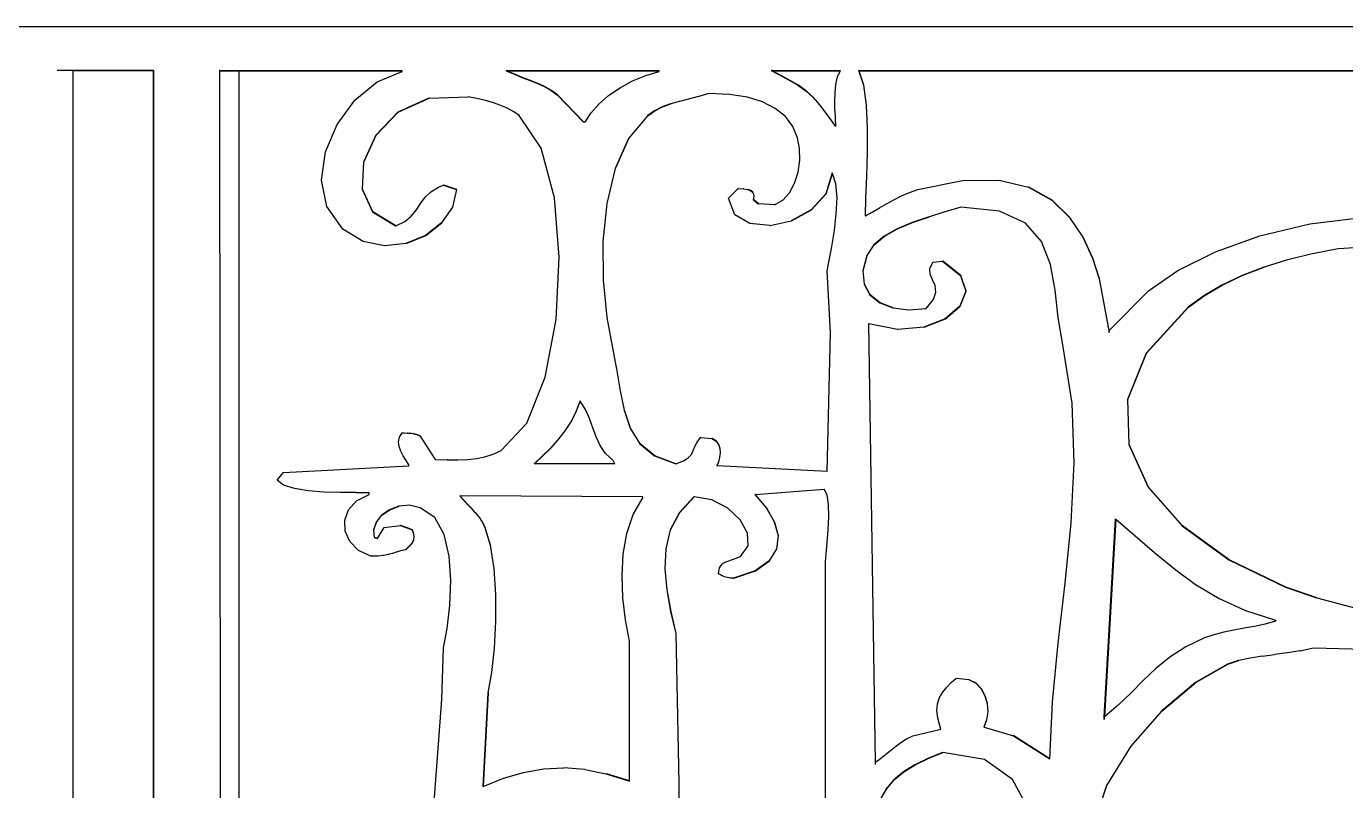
# Model space of a CAD drawing. Header units: inches. Extents: x 3672 to 10975, y -27382 to -746.
# Drawn here: x 4144.74 to 4164.6, y -26986.11 to -26974.6 of the extents above; entities that cross this region are included whole.
import ezdxf

# ---------------------------------------------------------------- set-up
doc = ezdxf.new("R2010")
doc.units = ezdxf.units.IN
doc.header["$LTSCALE"] = 17
doc.header["$MEASUREMENT"] = 0
doc.layers.add('25 BOT BAR', color=12, linetype='Continuous', lineweight=25)

# ---------------------------------------------------------------- blocks, each defined once
blk = doc.blocks.new('A$C99292ed1')
for p, q in [((45.762, 29.91), (74.642, 29.91)), ((73.192, 29.91), (75.925, 29.91)), ((73.326, 29.91), (74.642, 29.91)), ((75.925, 29.91), (104.521, 29.91)), ((74.642, 29.08), (73.192, 29.08)), ((74.642, 29.081), (73.326, 29.08)), ((73.436, 29.081), (74.642, 29.081)), ((73.436, 2.472), (73.436, 29.081)), ((74.642, 29.081), (74.642, 2.472)), ((74.642, 0.212), (74.642, 29.08)), ((75.634, 29.08), (75.634, 29.07)), ((75.639, 29.08), (75.634, 29.08)), ((75.639, 29.07), (75.634, 29.07)), ((75.634, 29.07), (75.647, 15.37)), ((75.639, 29.07), (75.639, 29.08)), ((75.639, 29.08), (75.925, 29.08)), ((75.652, 15.37), (75.639, 29.07)), ((75.925, 29.07), (75.639, 29.07)), ((75.925, 29.08), (75.925, 29.07)), ((75.925, 29.08), (78.386, 29.08)), ((75.925, 29.07), (75.925, 4.287)), ((78.386, 29.07), (75.925, 29.07)), ((78.007, 28.866), (78.386, 29.06)), ((78.386, 29.07), (78.386, 29.08)), ((78.386, 29.06), (78.386, 29.07)), ((79.949, 29.08), (79.967, 29.07)), ((79.953, 29.08), (79.949, 29.08)), ((79.971, 29.07), (79.953, 29.08)), ((79.953, 29.08), (82.255, 29.08)), ((79.971, 29.07), (79.967, 29.07)), ((79.967, 29.07), (80.061, 29.015)), ((80.065, 29.015), (79.971, 29.07)), ((82.255, 29.07), (79.971, 29.07)), ((80.061, 29.015), (80.177, 28.956)), ((80.065, 29.015), (80.061, 29.015)), ((80.182, 28.956), (80.065, 29.015)), ((82.052, 28.987), (82.255, 29.06)), ((82.255, 29.07), (82.255, 29.08)), ((82.255, 29.06), (82.255, 29.07)), ((83.941, 29.08), (83.957, 29.07)), ((83.946, 29.08), (83.941, 29.08)), ((83.962, 29.07), (83.946, 29.08)), ((83.946, 29.08), (84.982, 29.08)), ((83.962, 29.07), (83.957, 29.07)), ((83.957, 29.07), (84.167, 28.931)), ((84.979, 29.07), (83.962, 29.07)), ((84.172, 28.931), (83.962, 29.07)), ((84.94, 28.96), (84.979, 29.07)), ((84.979, 29.07), (84.982, 29.08)), ((85.255, 29.08), (85.258, 29.07)), ((85.26, 29.08), (85.255, 29.08)), ((85.263, 29.07), (85.258, 29.07)), ((85.258, 29.07), (85.329, 28.802)), ((85.263, 29.07), (85.26, 29.08)), ((95.107, 29.07), (85.26, 29.08)), ((95.107, 29.07), (85.263, 29.07)), ((85.333, 28.802), (85.263, 29.07)), ((77.673, 28.519), (78.007, 28.866)), ((80.177, 28.956), (80.295, 28.898)), ((80.182, 28.956), (80.177, 28.956)), ((80.3, 28.898), (80.182, 28.956)), ((80.295, 28.898), (80.412, 28.84)), ((80.3, 28.898), (80.295, 28.898)), ((80.417, 28.84), (80.3, 28.898)), ((80.412, 28.84), (80.523, 28.777)), ((80.417, 28.84), (80.412, 28.84)), ((80.528, 28.777), (80.417, 28.84)), ((81.665, 28.755), (81.854, 28.884)), ((81.854, 28.884), (82.052, 28.987)), ((84.167, 28.931), (84.336, 28.807)), ((84.172, 28.931), (84.167, 28.931)), ((84.341, 28.807), (84.172, 28.931)), ((84.336, 28.807), (84.465, 28.693)), ((84.341, 28.807), (84.336, 28.807)), ((84.47, 28.693), (84.341, 28.807)), ((84.901, 28.657), (84.914, 28.816)), ((84.914, 28.816), (84.94, 28.96)), ((85.329, 28.802), (85.37, 28.429)), ((85.333, 28.802), (85.329, 28.802)), ((85.374, 28.429), (85.333, 28.802)), ((80.523, 28.777), (80.626, 28.706)), ((80.528, 28.777), (80.523, 28.777)), ((80.631, 28.706), (80.528, 28.777)), ((80.626, 28.706), (80.717, 28.624)), ((80.631, 28.706), (80.626, 28.706)), ((80.722, 28.624), (80.631, 28.706)), ((80.717, 28.624), (81.114, 28.106)), ((80.722, 28.624), (80.717, 28.624)), ((81.119, 28.106), (80.722, 28.624)), ((81.344, 28.445), (81.493, 28.607)), ((81.493, 28.607), (81.665, 28.755)), ((82.999, 28.645), (82.85, 28.59)), ((83.31, 28.631), (82.999, 28.645)), ((83.581, 28.579), (83.31, 28.631)), ((84.465, 28.693), (84.57, 28.573)), ((84.47, 28.693), (84.465, 28.693)), ((84.575, 28.573), (84.47, 28.693)), ((84.897, 28.491), (84.901, 28.657)), ((77.407, 28.065), (77.673, 28.519)), ((78.789, 28.561), (78.322, 28.293)), ((78.327, 28.293), (78.794, 28.561)), ((78.794, 28.561), (78.789, 28.561)), ((78.794, 28.561), (79.378, 28.583)), ((79.511, 28.553), (79.378, 28.583)), ((79.638, 28.517), (79.511, 28.553)), ((79.758, 28.474), (79.638, 28.517)), ((79.871, 28.424), (79.758, 28.474)), ((79.974, 28.367), (79.871, 28.424)), ((81.224, 28.276), (81.344, 28.445)), ((82.3, 28.393), (82.185, 28.322)), ((82.19, 28.322), (82.305, 28.393)), ((82.424, 28.45), (82.3, 28.393)), ((82.305, 28.393), (82.3, 28.393)), ((82.305, 28.393), (82.429, 28.45)), ((82.429, 28.45), (82.424, 28.45)), ((82.557, 28.499), (82.429, 28.45)), ((82.562, 28.499), (82.557, 28.499)), ((82.846, 28.59), (82.562, 28.499)), ((82.85, 28.59), (82.846, 28.59)), ((83.811, 28.49), (83.581, 28.579)), ((84.002, 28.367), (83.811, 28.49)), ((84.57, 28.573), (84.668, 28.432)), ((84.575, 28.573), (84.57, 28.573)), ((84.673, 28.432), (84.575, 28.573)), ((84.668, 28.432), (84.775, 28.254)), ((84.673, 28.432), (84.668, 28.432)), ((84.78, 28.254), (84.673, 28.432)), ((84.899, 28.324), (84.897, 28.491)), ((85.37, 28.429), (85.385, 27.997)), ((85.374, 28.429), (85.37, 28.429)), ((85.39, 27.997), (85.374, 28.429)), ((78.322, 28.293), (77.99, 27.863)), ((77.994, 27.863), (78.327, 28.293)), ((78.327, 28.293), (78.322, 28.293)), ((80.067, 28.303), (79.974, 28.367)), ((80.147, 28.23), (80.067, 28.303)), ((80.477, 27.616), (80.147, 28.23)), ((81.139, 28.106), (81.224, 28.276)), ((82.081, 28.23), (81.792, 27.799)), ((81.797, 27.799), (82.086, 28.23)), ((82.185, 28.322), (82.081, 28.23)), ((82.086, 28.23), (82.081, 28.23)), ((82.086, 28.23), (82.19, 28.322)), ((82.19, 28.322), (82.185, 28.322)), ((84.154, 28.211), (84.002, 28.367)), ((84.265, 28.027), (84.154, 28.211)), ((84.775, 28.254), (84.908, 28.023)), ((84.78, 28.254), (84.775, 28.254)), ((84.908, 28.031), (84.78, 28.254)), ((84.899, 28.324), (84.908, 28.031)), ((77.232, 27.549), (77.407, 28.065)), ((81.119, 28.106), (81.114, 28.106)), ((81.139, 28.106), (81.119, 28.106)), ((84.338, 27.815), (84.265, 28.027)), ((84.908, 28.023), (84.908, 28.031)), ((85.385, 27.997), (85.384, 27.538)), ((85.39, 27.997), (85.385, 27.997)), ((85.389, 27.538), (85.39, 27.997)), ((77.99, 27.863), (77.806, 27.353)), ((77.811, 27.353), (77.994, 27.863)), ((77.994, 27.863), (77.99, 27.863)), ((81.792, 27.799), (81.589, 27.234)), ((81.594, 27.234), (81.797, 27.799)), ((81.797, 27.799), (81.792, 27.799)), ((84.368, 27.611), (84.338, 27.815)), ((80.676, 26.683), (80.477, 27.616)), ((84.37, 27.391), (84.368, 27.611)), ((77.172, 27.018), (77.232, 27.549)), ((85.384, 27.538), (85.373, 27.087)), ((85.378, 27.087), (85.389, 27.538)), ((85.389, 27.538), (85.384, 27.538)), ((77.806, 27.353), (77.786, 26.843)), ((77.79, 26.843), (77.811, 27.353)), ((77.811, 27.353), (77.806, 27.353)), ((81.589, 27.234), (81.464, 26.575)), ((81.469, 26.575), (81.594, 27.234)), ((81.594, 27.234), (81.589, 27.234)), ((84.345, 27.169), (84.37, 27.391)), ((77.252, 26.518), (77.172, 27.018)), ((84.293, 26.959), (84.345, 27.169)), ((84.859, 27.152), (84.763, 26.757)), ((84.768, 26.757), (84.861, 27.142)), ((84.861, 27.142), (84.859, 27.152)), ((84.913, 26.948), (84.861, 27.142)), ((85.373, 27.087), (85.361, 26.678)), ((85.366, 26.678), (85.378, 27.087)), ((85.378, 27.087), (85.373, 27.087)), ((86.148, 26.841), (86.817, 27.007)), ((86.817, 27.007), (87.369, 27.015)), ((87.373, 27.015), (87.369, 27.015)), ((87.373, 27.015), (87.813, 26.883)), ((77.786, 26.843), (77.941, 26.417)), ((77.79, 26.843), (77.786, 26.843)), ((77.946, 26.417), (77.79, 26.843)), ((78.817, 26.798), (78.932, 26.882)), ((78.932, 26.882), (79.006, 26.924)), ((79.006, 26.924), (79.009, 26.922)), ((79.011, 26.924), (79.009, 26.922)), ((79.009, 26.922), (79.205, 26.841)), ((79.21, 26.841), (79.011, 26.924)), ((79.205, 26.841), (79.142, 26.507)), ((79.147, 26.507), (79.21, 26.841)), ((79.21, 26.841), (79.205, 26.841)), ((83.296, 26.675), (83.445, 26.861)), ((83.45, 26.861), (83.445, 26.861)), ((83.45, 26.861), (83.521, 26.855)), ((83.526, 26.855), (83.521, 26.855)), ((83.526, 26.855), (83.581, 26.841)), ((83.581, 26.841), (83.627, 26.819)), ((83.586, 26.841), (83.581, 26.841)), ((83.631, 26.819), (83.586, 26.841)), ((83.627, 26.819), (83.658, 26.789)), ((83.631, 26.819), (83.627, 26.819)), ((83.662, 26.789), (83.631, 26.819)), ((84.216, 26.777), (84.293, 26.959)), ((84.931, 26.683), (84.913, 26.948)), ((86.02, 26.785), (86.148, 26.841)), ((87.813, 26.883), (88.163, 26.639)), ((87.817, 26.883), (87.813, 26.883)), ((88.167, 26.639), (87.817, 26.883)), ((78.664, 26.576), (78.733, 26.693)), ((78.733, 26.693), (78.817, 26.798)), ((80.75, 25.564), (80.676, 26.683)), ((83.394, 26.365), (83.296, 26.675)), ((83.658, 26.789), (83.674, 26.752)), ((83.662, 26.789), (83.658, 26.789)), ((83.679, 26.752), (83.662, 26.789)), ((83.678, 26.707), (83.668, 26.654)), ((83.668, 26.654), (83.743, 26.571)), ((83.673, 26.654), (83.668, 26.654)), ((83.673, 26.654), (83.683, 26.707)), ((83.747, 26.571), (83.673, 26.654)), ((83.674, 26.752), (83.678, 26.707)), ((83.679, 26.752), (83.674, 26.752)), ((83.683, 26.707), (83.678, 26.707)), ((83.683, 26.707), (83.679, 26.752)), ((83.991, 26.55), (84.115, 26.636)), ((84.115, 26.636), (84.216, 26.777)), ((84.763, 26.757), (84.541, 26.454)), ((84.545, 26.454), (84.768, 26.757)), ((84.768, 26.757), (84.763, 26.757)), ((84.92, 26.381), (84.931, 26.683)), ((85.361, 26.678), (85.354, 26.343)), ((85.359, 26.346), (85.366, 26.678)), ((85.366, 26.678), (85.361, 26.678)), ((85.676, 26.571), (85.786, 26.647)), ((85.786, 26.647), (85.9, 26.72)), ((85.9, 26.72), (86.02, 26.785)), ((88.163, 26.639), (88.431, 26.315)), ((88.167, 26.639), (88.163, 26.639)), ((88.436, 26.315), (88.167, 26.639)), ((77.494, 26.094), (77.252, 26.518)), ((77.941, 26.417), (78.287, 26.156)), ((77.946, 26.417), (77.941, 26.417)), ((78.29, 26.158), (77.946, 26.417)), ((78.523, 26.339), (78.599, 26.455)), ((78.599, 26.455), (78.664, 26.576)), ((79.142, 26.507), (78.977, 26.212)), ((78.982, 26.212), (79.147, 26.507)), ((79.147, 26.507), (79.142, 26.507)), ((81.464, 26.575), (81.407, 25.862)), ((81.412, 25.862), (81.469, 26.575)), ((81.469, 26.575), (81.464, 26.575)), ((83.747, 26.571), (83.743, 26.571)), ((83.991, 26.55), (83.747, 26.571)), ((84.541, 26.454), (84.242, 26.252)), ((84.247, 26.252), (84.545, 26.454)), ((84.545, 26.454), (84.541, 26.454)), ((85.359, 26.346), (85.462, 26.416)), ((85.462, 26.416), (85.569, 26.493)), ((85.569, 26.493), (85.676, 26.571)), ((86.552, 26.417), (86.309, 26.322)), ((86.556, 26.417), (86.552, 26.417)), ((86.793, 26.509), (86.556, 26.417)), ((87.376, 26.431), (86.793, 26.509)), ((87.767, 26.205), (87.376, 26.431)), ((78.29, 26.158), (78.424, 26.236)), ((78.424, 26.236), (78.523, 26.339)), ((78.977, 26.212), (78.736, 25.976)), ((78.741, 25.976), (78.982, 26.212)), ((78.982, 26.212), (78.977, 26.212)), ((83.618, 26.198), (83.394, 26.365)), ((83.923, 26.164), (84.242, 26.252)), ((84.247, 26.252), (84.242, 26.252)), ((84.891, 26.068), (84.92, 26.381)), ((85.354, 26.343), (85.359, 26.346)), ((86.061, 26.218), (85.836, 26.1)), ((85.841, 26.1), (86.066, 26.218)), ((86.304, 26.322), (86.061, 26.218)), ((86.066, 26.218), (86.061, 26.218)), ((86.066, 26.218), (86.309, 26.322)), ((86.309, 26.322), (86.304, 26.322)), ((88.431, 26.315), (88.631, 25.941)), ((88.436, 26.315), (88.431, 26.315)), ((88.636, 25.941), (88.436, 26.315)), ((92.047, 26.192), (92.869, 26.322)), ((77.797, 25.86), (77.494, 26.094)), ((78.287, 26.156), (78.29, 26.158)), ((83.918, 26.164), (83.618, 26.198)), ((83.919, 26.164), (83.918, 26.164)), ((83.919, 26.164), (83.923, 26.164)), ((84.852, 25.768), (84.891, 26.068)), ((85.836, 26.1), (85.639, 25.961)), ((85.644, 25.961), (85.841, 26.1)), ((85.841, 26.1), (85.836, 26.1)), ((88.008, 25.861), (87.767, 26.205)), ((91.293, 25.968), (92.047, 26.192)), ((78.121, 25.777), (77.797, 25.86)), ((78.442, 25.823), (78.126, 25.777)), ((78.736, 25.976), (78.442, 25.823)), ((78.447, 25.823), (78.442, 25.823)), ((78.447, 25.823), (78.741, 25.976)), ((78.741, 25.976), (78.736, 25.976)), ((81.407, 25.862), (81.41, 25.134)), ((81.412, 25.862), (81.407, 25.862)), ((81.415, 25.134), (81.412, 25.862)), ((85.639, 25.961), (85.483, 25.795)), ((85.488, 25.795), (85.644, 25.961)), ((85.644, 25.961), (85.639, 25.961)), ((88.143, 25.431), (88.008, 25.861)), ((88.631, 25.941), (88.775, 25.546)), ((88.636, 25.941), (88.631, 25.941)), ((88.78, 25.546), (88.636, 25.941)), ((90.626, 25.669), (91.293, 25.968)), ((78.124, 25.777), (78.121, 25.777)), ((78.124, 25.777), (78.126, 25.777)), ((84.784, 25.306), (84.852, 25.768)), ((85.483, 25.795), (85.379, 25.596)), ((85.384, 25.596), (85.488, 25.795)), ((85.488, 25.795), (85.483, 25.795)), ((90.062, 25.318), (90.626, 25.669)), ((92.083, 25.631), (91.715, 25.517)), ((92.088, 25.631), (92.083, 25.631)), ((92.471, 25.721), (92.088, 25.631)), ((92.476, 25.721), (92.471, 25.721)), ((93.488, 25.804), (92.476, 25.721)), ((80.702, 24.395), (80.75, 25.564)), ((85.379, 25.596), (85.318, 25.308)), ((85.323, 25.308), (85.384, 25.596)), ((85.384, 25.596), (85.379, 25.596)), ((86.325, 25.355), (86.371, 25.472)), ((86.371, 25.472), (86.52, 25.493)), ((86.525, 25.493), (86.52, 25.493)), ((86.52, 25.493), (86.791, 25.22)), ((86.796, 25.22), (86.525, 25.493)), ((88.213, 24.943), (88.143, 25.431)), ((88.775, 25.546), (88.876, 25.161)), ((88.78, 25.546), (88.775, 25.546)), ((88.88, 25.161), (88.78, 25.546)), ((91.71, 25.517), (91.361, 25.38)), ((91.715, 25.517), (91.71, 25.517)), ((84.834, 24.145), (84.784, 25.306)), ((85.318, 25.308), (85.338, 25.06)), ((85.323, 25.308), (85.318, 25.308)), ((85.342, 25.06), (85.323, 25.308)), ((86.333, 25.247), (86.325, 25.355)), ((86.369, 25.142), (86.333, 25.247)), ((86.796, 25.22), (86.791, 25.22)), ((86.791, 25.22), (86.867, 24.926)), ((86.872, 24.926), (86.796, 25.22)), ((89.62, 24.933), (90.062, 25.318)), ((91.026, 25.221), (90.722, 25.04)), ((90.727, 25.04), (91.03, 25.221)), ((91.356, 25.38), (91.026, 25.221)), ((91.03, 25.221), (91.026, 25.221)), ((91.03, 25.221), (91.361, 25.38)), ((91.361, 25.38), (91.356, 25.38)), ((81.41, 25.134), (81.464, 24.431)), ((81.415, 25.134), (81.41, 25.134)), ((81.469, 24.431), (81.415, 25.134)), ((85.342, 25.06), (85.338, 25.06)), ((85.338, 25.06), (85.426, 24.858)), ((85.431, 24.858), (85.342, 25.06)), ((86.407, 25.031), (86.369, 25.142)), ((86.42, 24.909), (86.407, 25.031)), ((88.876, 25.161), (89.024, 24.145)), ((88.88, 25.161), (88.876, 25.161)), ((89.024, 24.186), (88.88, 25.161)), ((90.722, 25.04), (90.451, 24.84)), ((90.456, 24.84), (90.727, 25.04)), ((90.727, 25.04), (90.722, 25.04)), ((85.431, 24.858), (85.426, 24.858)), ((85.426, 24.858), (85.574, 24.706)), ((85.579, 24.706), (85.431, 24.858)), ((86.384, 24.768), (86.42, 24.909)), ((86.867, 24.926), (86.779, 24.643)), ((86.784, 24.643), (86.872, 24.926)), ((86.872, 24.926), (86.867, 24.926)), ((88.261, 24.428), (88.213, 24.943)), ((89.024, 24.186), (89.62, 24.933)), ((90.451, 24.84), (90.215, 24.622)), ((90.219, 24.622), (90.456, 24.84)), ((90.456, 24.84), (90.451, 24.84)), ((85.579, 24.706), (85.574, 24.706)), ((85.574, 24.706), (85.771, 24.609)), ((85.776, 24.609), (85.579, 24.706)), ((86.272, 24.601), (86.384, 24.768)), ((86.779, 24.643), (86.558, 24.407)), ((86.563, 24.407), (86.784, 24.643)), ((86.784, 24.643), (86.779, 24.643)), ((90.215, 24.622), (89.585, 23.756)), ((89.59, 23.756), (90.219, 24.622)), ((90.219, 24.622), (90.215, 24.622)), ((81.464, 24.431), (81.56, 23.792)), ((81.469, 24.431), (81.464, 24.431)), ((81.565, 23.792), (81.469, 24.431)), ((85.776, 24.609), (85.771, 24.609)), ((85.776, 24.609), (86.007, 24.572)), ((86.007, 24.572), (86.272, 24.601)), ((88.33, 23.916), (88.261, 24.428)), ((80.537, 23.309), (80.702, 24.395)), ((85.404, 24.311), (85.503, 16.057)), ((85.409, 24.309), (85.404, 24.311)), ((85.508, 16.061), (85.409, 24.309)), ((85.84, 24.206), (85.409, 24.309)), ((86.235, 24.249), (85.845, 24.206)), ((86.558, 24.407), (86.235, 24.249)), ((86.24, 24.249), (86.235, 24.249)), ((86.24, 24.249), (86.563, 24.407)), ((86.563, 24.407), (86.558, 24.407)), ((84.784, 21.532), (84.834, 24.145)), ((85.843, 24.206), (85.84, 24.206)), ((85.843, 24.206), (85.845, 24.206)), ((89.024, 24.145), (89.024, 24.186)), ((88.468, 22.818), (88.33, 23.916)), ((81.56, 23.792), (81.618, 23.426)), ((81.565, 23.792), (81.56, 23.792)), ((81.622, 23.426), (81.565, 23.792)), ((89.585, 23.756), (89.301, 22.887)), ((89.305, 22.887), (89.59, 23.756)), ((89.59, 23.756), (89.585, 23.756)), ((80.26, 22.441), (80.537, 23.309)), ((81.618, 23.426), (81.665, 23.051)), ((81.622, 23.426), (81.618, 23.426)), ((81.67, 23.051), (81.622, 23.426)), ((81.665, 23.051), (81.725, 22.686)), ((81.67, 23.051), (81.665, 23.051)), ((81.73, 22.686), (81.67, 23.051)), ((81.007, 22.656), (81.067, 22.853)), ((81.065, 22.859), (81.035, 22.765)), ((81.067, 22.853), (81.035, 22.765)), ((81.067, 22.853), (81.065, 22.859)), ((81.147, 22.698), (81.067, 22.853)), ((89.301, 22.887), (89.323, 22.039)), ((89.305, 22.887), (89.301, 22.887)), ((89.328, 22.039), (89.305, 22.887)), ((80.929, 22.469), (81.007, 22.656)), ((81.002, 22.656), (80.96, 22.556)), ((81.035, 22.765), (81.002, 22.656)), ((81.007, 22.656), (81.002, 22.656)), ((81.207, 22.528), (81.147, 22.698)), ((81.725, 22.686), (81.817, 22.348)), ((81.73, 22.686), (81.725, 22.686)), ((81.822, 22.348), (81.73, 22.686)), ((88.499, 21.696), (88.468, 22.818)), ((79.874, 21.926), (80.26, 22.441)), ((80.924, 22.469), (80.833, 22.294)), ((80.838, 22.294), (80.929, 22.469)), ((80.96, 22.556), (80.924, 22.469)), ((80.929, 22.469), (80.924, 22.469)), ((80.96, 22.556), (80.929, 22.469)), ((81.256, 22.354), (81.207, 22.528)), ((78.346, 22.176), (78.386, 22.257)), ((78.386, 22.257), (78.416, 22.257)), ((78.416, 22.257), (78.467, 22.255)), ((78.472, 22.255), (78.467, 22.255)), ((78.472, 22.255), (78.511, 22.251)), ((78.516, 22.251), (78.511, 22.251)), ((78.516, 22.251), (78.545, 22.245)), ((78.55, 22.245), (78.545, 22.245)), ((78.55, 22.245), (78.574, 22.237)), ((80.833, 22.294), (80.73, 22.129)), ((80.735, 22.129), (80.838, 22.294)), ((80.838, 22.294), (80.833, 22.294)), ((81.305, 22.182), (81.256, 22.354)), ((81.817, 22.348), (81.964, 22.055)), ((81.822, 22.348), (81.817, 22.348)), ((81.969, 22.055), (81.822, 22.348)), ((78.332, 22.09), (78.346, 22.176)), ((78.341, 22.001), (78.332, 22.09)), ((78.574, 22.237), (78.6, 22.226)), ((78.579, 22.237), (78.574, 22.237)), ((78.605, 22.226), (78.579, 22.237)), ((78.6, 22.226), (78.628, 22.212)), ((78.605, 22.226), (78.6, 22.226)), ((78.632, 22.212), (78.605, 22.226)), ((78.628, 22.212), (78.659, 22.195)), ((78.632, 22.212), (78.628, 22.212)), ((78.664, 22.195), (78.632, 22.212)), ((78.659, 22.195), (78.882, 21.76)), ((78.664, 22.195), (78.659, 22.195)), ((78.887, 21.76), (78.664, 22.195)), ((80.73, 22.129), (80.618, 21.973)), ((80.622, 21.973), (80.735, 22.129)), ((80.735, 22.129), (80.73, 22.129)), ((81.364, 22.019), (81.305, 22.182)), ((81.964, 22.055), (82.185, 21.825)), ((81.969, 22.055), (81.964, 22.055)), ((82.19, 21.825), (81.969, 22.055)), ((82.792, 22.002), (82.824, 22.086)), ((82.824, 22.086), (82.875, 22.174)), ((82.88, 22.174), (82.875, 22.174)), ((82.88, 22.174), (83.048, 22.154)), ((83.048, 22.154), (83.11, 22.105)), ((83.053, 22.154), (83.048, 22.154)), ((83.115, 22.105), (83.053, 22.154)), ((83.11, 22.105), (83.149, 22.04)), ((83.115, 22.105), (83.11, 22.105)), ((83.153, 22.04), (83.115, 22.105)), ((83.149, 22.04), (83.168, 21.964)), ((83.153, 22.04), (83.149, 22.04)), ((83.173, 21.964), (83.153, 22.04)), ((78.366, 21.912), (78.341, 22.001)), ((78.402, 21.823), (78.366, 21.912)), ((79.631, 21.805), (79.753, 21.855)), ((79.753, 21.855), (79.874, 21.926)), ((80.618, 21.973), (80.497, 21.823)), ((80.502, 21.823), (80.622, 21.973)), ((80.622, 21.973), (80.618, 21.973)), ((81.446, 21.869), (81.364, 22.019)), ((81.56, 21.739), (81.446, 21.869)), ((82.692, 21.788), (82.738, 21.854)), ((82.738, 21.854), (82.767, 21.925)), ((82.767, 21.925), (82.792, 22.002)), ((83.172, 21.882), (83.163, 21.797)), ((83.168, 21.964), (83.172, 21.882)), ((83.173, 21.964), (83.168, 21.964)), ((83.168, 21.797), (83.177, 21.882)), ((83.177, 21.882), (83.172, 21.882)), ((83.177, 21.882), (83.173, 21.964)), ((89.323, 22.039), (89.611, 21.238)), ((89.328, 22.039), (89.323, 22.039)), ((89.616, 21.238), (89.328, 22.039)), ((78.444, 21.737), (78.402, 21.823)), ((78.486, 21.656), (78.444, 21.737)), ((78.486, 21.635), (78.486, 21.656)), ((78.887, 21.76), (78.882, 21.76)), ((78.887, 21.76), (79.063, 21.752)), ((79.068, 21.752), (79.063, 21.752)), ((79.068, 21.752), (79.225, 21.749)), ((79.225, 21.749), (79.371, 21.755)), ((79.371, 21.755), (79.505, 21.773)), ((79.505, 21.773), (79.631, 21.805)), ((80.497, 21.823), (80.37, 21.677)), ((80.375, 21.677), (80.37, 21.677)), ((80.375, 21.677), (80.502, 21.823)), ((81.585, 21.677), (80.375, 21.677)), ((80.502, 21.823), (80.497, 21.823)), ((81.585, 21.677), (81.56, 21.739)), ((82.185, 21.825), (82.503, 21.677)), ((82.19, 21.825), (82.185, 21.825)), ((82.505, 21.678), (82.19, 21.825)), ((82.503, 21.677), (82.505, 21.678)), ((82.505, 21.678), (82.618, 21.729)), ((82.618, 21.729), (82.692, 21.788)), ((83.146, 21.713), (83.123, 21.635)), ((83.127, 21.635), (83.15, 21.713)), ((83.163, 21.797), (83.146, 21.713)), ((83.15, 21.713), (83.146, 21.713)), ((83.15, 21.713), (83.168, 21.797)), ((83.168, 21.797), (83.163, 21.797)), ((88.454, 20.562), (88.499, 21.696)), ((76.502, 21.366), (76.601, 21.511)), ((76.601, 21.511), (78.486, 21.635)), ((83.127, 21.635), (83.123, 21.635)), ((84.784, 21.532), (83.127, 21.635)), ((76.601, 21.274), (76.502, 21.366)), ((76.764, 21.21), (76.601, 21.274)), ((76.972, 21.168), (76.764, 21.21)), ((77.206, 21.144), (76.972, 21.168)), ((77.45, 21.134), (77.206, 21.144)), ((77.684, 21.133), (77.45, 21.134)), ((77.689, 21.133), (77.684, 21.133)), ((77.689, 21.133), (77.89, 21.138)), ((77.699, 20.979), (77.89, 21.096)), ((77.89, 21.096), (77.89, 21.138)), ((79.254, 21.075), (79.305, 20.995)), ((79.259, 21.075), (79.254, 21.075)), ((79.31, 20.995), (79.259, 21.075)), ((82.007, 21.055), (79.259, 21.075)), ((82.007, 21.034), (82.007, 21.055)), ((82.776, 21.055), (82.558, 20.761)), ((82.563, 20.761), (82.78, 21.054)), ((82.78, 21.054), (82.776, 21.055)), ((83.048, 20.996), (82.78, 21.054)), ((83.698, 21.096), (83.693, 21.096)), ((83.693, 21.096), (83.867, 20.839)), ((83.698, 21.096), (84.735, 21.2)), ((83.872, 20.839), (83.698, 21.096)), ((84.781, 21.093), (84.735, 21.2)), ((84.802, 20.912), (84.781, 21.093)), ((89.611, 21.238), (90.126, 20.507)), ((89.616, 21.238), (89.611, 21.238)), ((90.131, 20.507), (89.616, 21.238)), ((77.577, 20.811), (77.699, 20.979)), ((78.337, 20.88), (78.195, 20.812)), ((78.2, 20.812), (78.342, 20.88)), ((78.342, 20.88), (78.337, 20.88)), ((78.495, 20.895), (78.342, 20.88)), ((78.659, 20.847), (78.495, 20.895)), ((79.305, 20.995), (79.362, 20.917)), ((79.31, 20.995), (79.305, 20.995)), ((79.367, 20.917), (79.31, 20.995)), ((79.362, 20.917), (79.422, 20.84)), ((79.367, 20.917), (79.362, 20.917)), ((79.427, 20.84), (79.367, 20.917)), ((81.863, 20.721), (82.007, 21.034)), ((83.288, 20.839), (83.048, 20.996)), ((84.805, 20.683), (84.802, 20.912)), ((77.522, 20.614), (77.577, 20.811)), ((78.077, 20.707), (77.994, 20.576)), ((77.999, 20.576), (78.082, 20.707)), ((78.195, 20.812), (78.077, 20.707)), ((78.082, 20.707), (78.077, 20.707)), ((78.082, 20.707), (78.2, 20.812)), ((78.2, 20.812), (78.195, 20.812)), ((78.878, 20.662), (78.659, 20.847)), ((79.019, 20.345), (78.878, 20.662)), ((79.422, 20.84), (79.482, 20.761)), ((79.427, 20.84), (79.422, 20.84)), ((79.486, 20.761), (79.427, 20.84)), ((79.482, 20.761), (79.538, 20.678)), ((79.486, 20.761), (79.482, 20.761)), ((79.543, 20.678), (79.486, 20.761)), ((79.538, 20.678), (79.587, 20.59)), ((79.543, 20.678), (79.538, 20.678)), ((79.592, 20.59), (79.543, 20.678)), ((81.767, 20.365), (81.863, 20.721)), ((82.558, 20.761), (82.421, 20.433)), ((82.426, 20.433), (82.563, 20.761)), ((82.563, 20.761), (82.558, 20.761)), ((83.474, 20.619), (83.288, 20.839)), ((83.872, 20.839), (83.867, 20.839)), ((83.867, 20.839), (83.988, 20.576)), ((83.992, 20.576), (83.872, 20.839)), ((84.795, 20.434), (84.805, 20.683)), ((77.53, 20.407), (77.522, 20.614)), ((77.994, 20.576), (77.953, 20.431)), ((77.958, 20.431), (77.999, 20.576)), ((77.999, 20.576), (77.994, 20.576)), ((78.015, 20.268), (78.114, 20.474)), ((78.114, 20.474), (78.362, 20.515)), ((78.362, 20.515), (78.363, 20.515)), ((78.366, 20.515), (78.363, 20.515)), ((78.363, 20.515), (78.535, 20.432)), ((78.54, 20.432), (78.366, 20.515)), ((79.587, 20.59), (79.626, 20.495)), ((79.592, 20.59), (79.587, 20.59)), ((79.631, 20.495), (79.592, 20.59)), ((79.626, 20.495), (79.71, 20.142)), ((79.631, 20.495), (79.626, 20.495)), ((79.714, 20.142), (79.631, 20.495)), ((83.582, 20.371), (83.474, 20.619)), ((83.992, 20.576), (83.988, 20.576)), ((83.988, 20.576), (84.043, 20.318)), ((84.048, 20.318), (83.992, 20.576)), ((88.364, 19.426), (88.454, 20.562)), ((88.952, 16.909), (89.124, 20.64)), ((89.128, 20.635), (88.957, 16.914)), ((89.124, 20.64), (89.128, 20.635)), ((89.128, 20.635), (89.418, 20.322)), ((90.126, 20.507), (90.829, 19.871)), ((90.131, 20.507), (90.126, 20.507)), ((90.833, 19.871), (90.131, 20.507)), ((77.6, 20.211), (77.53, 20.407)), ((77.953, 20.431), (77.965, 20.287)), ((77.958, 20.431), (77.953, 20.431)), ((77.97, 20.287), (77.958, 20.431)), ((77.965, 20.287), (78.014, 20.267)), ((77.97, 20.287), (77.965, 20.287)), ((78.015, 20.268), (77.97, 20.287)), ((78.014, 20.267), (78.015, 20.268)), ((78.535, 20.432), (78.554, 20.359)), ((78.54, 20.432), (78.535, 20.432)), ((78.559, 20.359), (78.54, 20.432)), ((78.554, 20.359), (78.561, 20.298)), ((78.559, 20.359), (78.554, 20.359)), ((78.561, 20.298), (78.557, 20.246)), ((78.566, 20.298), (78.559, 20.359)), ((78.566, 20.298), (78.561, 20.298)), ((78.562, 20.246), (78.566, 20.298)), ((79.094, 19.937), (79.019, 20.345)), ((81.712, 19.978), (81.767, 20.365)), ((82.421, 20.433), (82.352, 20.077)), ((82.357, 20.077), (82.426, 20.433)), ((82.426, 20.433), (82.421, 20.433)), ((83.591, 20.131), (83.582, 20.371)), ((84.043, 20.318), (84.021, 20.073)), ((84.026, 20.073), (84.048, 20.318)), ((84.048, 20.318), (84.043, 20.318)), ((84.78, 20.19), (84.795, 20.434)), ((89.418, 20.322), (89.709, 20.005)), ((77.73, 20.046), (77.6, 20.211)), ((78.436, 20.059), (78.367, 20.036)), ((78.482, 20.11), (78.436, 20.059)), ((78.441, 20.059), (78.436, 20.059)), ((78.441, 20.059), (78.486, 20.11)), ((78.517, 20.156), (78.482, 20.11)), ((78.486, 20.11), (78.482, 20.11)), ((78.486, 20.11), (78.522, 20.156)), ((78.543, 20.2), (78.517, 20.156)), ((78.522, 20.156), (78.517, 20.156)), ((78.522, 20.156), (78.547, 20.2)), ((78.557, 20.246), (78.543, 20.2)), ((78.547, 20.2), (78.543, 20.2)), ((78.547, 20.2), (78.562, 20.246)), ((78.562, 20.246), (78.557, 20.246)), ((79.71, 20.142), (79.763, 19.706)), ((79.714, 20.142), (79.71, 20.142)), ((79.768, 19.706), (79.714, 20.142)), ((82.352, 20.077), (82.338, 19.698)), ((82.343, 19.698), (82.357, 20.077)), ((82.357, 20.077), (82.352, 20.077)), ((83.478, 19.932), (83.591, 20.131)), ((84.021, 20.073), (83.91, 19.852)), ((83.915, 19.852), (84.026, 20.073)), ((84.026, 20.073), (84.021, 20.073)), ((84.766, 19.98), (84.78, 20.19)), ((77.915, 19.935), (77.73, 20.046)), ((77.92, 19.935), (77.915, 19.935)), ((78.018, 19.94), (77.92, 19.935)), ((78.023, 19.94), (78.018, 19.94)), ((78.102, 19.952), (78.023, 19.94)), ((78.107, 19.952), (78.102, 19.952)), ((78.173, 19.969), (78.107, 19.952)), ((78.177, 19.969), (78.173, 19.969)), ((78.236, 19.99), (78.177, 19.969)), ((78.241, 19.99), (78.236, 19.99)), ((78.297, 20.012), (78.241, 19.99)), ((78.302, 20.012), (78.297, 20.012)), ((78.362, 20.036), (78.302, 20.012)), ((78.367, 20.036), (78.362, 20.036)), ((79.118, 19.478), (79.094, 19.937)), ((81.695, 19.571), (81.712, 19.978)), ((83.222, 19.81), (83.478, 19.932)), ((84.759, 19.831), (84.766, 19.98)), ((89.709, 20.005), (90.008, 19.696)), ((90.829, 19.871), (91.678, 19.354)), ((90.833, 19.871), (90.829, 19.871)), ((91.683, 19.354), (90.833, 19.871)), ((79.763, 19.706), (79.789, 19.216)), ((79.768, 19.706), (79.763, 19.706)), ((79.793, 19.216), (79.768, 19.706)), ((82.343, 19.698), (82.338, 19.698)), ((82.338, 19.698), (82.368, 19.302)), ((82.372, 19.302), (82.343, 19.698)), ((83.15, 19.65), (83.155, 19.686)), ((83.155, 19.686), (83.162, 19.715)), ((83.162, 19.715), (83.172, 19.739)), ((83.172, 19.739), (83.185, 19.761)), ((83.185, 19.761), (83.202, 19.784)), ((83.202, 19.784), (83.222, 19.81)), ((83.697, 19.664), (83.372, 19.52)), ((83.375, 19.52), (83.702, 19.664)), ((83.91, 19.852), (83.697, 19.664)), ((83.702, 19.664), (83.697, 19.664)), ((83.702, 19.664), (83.915, 19.852)), ((83.915, 19.852), (83.91, 19.852)), ((84.759, 15.787), (84.759, 19.831)), ((90.008, 19.696), (90.328, 19.406)), ((79.103, 19.011), (79.118, 19.478)), ((81.708, 19.154), (81.695, 19.571)), ((83.147, 19.603), (83.15, 19.65)), ((83.176, 19.584), (83.147, 19.603)), ((83.202, 19.567), (83.176, 19.584)), ((83.226, 19.554), (83.202, 19.567)), ((83.252, 19.543), (83.226, 19.554)), ((83.283, 19.534), (83.252, 19.543)), ((83.322, 19.526), (83.283, 19.534)), ((83.371, 19.52), (83.322, 19.526)), ((83.372, 19.52), (83.371, 19.52)), ((83.372, 19.52), (83.375, 19.52)), ((82.372, 19.302), (82.368, 19.302)), ((82.368, 19.302), (82.427, 18.895)), ((82.431, 18.895), (82.372, 19.302)), ((88.259, 18.299), (88.364, 19.426)), ((90.328, 19.406), (90.68, 19.142)), ((91.678, 19.354), (92.146, 19.155)), ((91.683, 19.354), (91.678, 19.354)), ((92.15, 19.155), (91.683, 19.354)), ((79.789, 19.216), (79.79, 18.705)), ((79.793, 19.216), (79.789, 19.216)), ((79.795, 18.705), (79.793, 19.216)), ((81.748, 18.74), (81.708, 19.154)), ((90.68, 19.142), (91.077, 18.915)), ((92.15, 19.155), (92.146, 19.155)), ((92.15, 19.155), (92.737, 18.958)), ((79.061, 18.575), (79.103, 19.011)), ((82.427, 18.895), (82.503, 18.483)), ((82.431, 18.895), (82.427, 18.895)), ((82.508, 18.483), (82.431, 18.895)), ((91.077, 18.915), (91.529, 18.732)), ((79.79, 18.705), (79.77, 18.204)), ((79.774, 18.204), (79.795, 18.705)), ((79.795, 18.705), (79.79, 18.705)), ((81.808, 18.338), (81.748, 18.74)), ((91.529, 18.711), (91.373, 18.658)), ((91.529, 18.732), (91.529, 18.711)), ((79.006, 18.213), (79.061, 18.575)), ((82.503, 18.483), (82.552, 15.663)), ((82.508, 18.483), (82.503, 18.483)), ((82.557, 15.663), (82.508, 18.483)), ((90.75, 18.506), (90.603, 18.459)), ((90.902, 18.544), (90.75, 18.506)), ((91.057, 18.579), (90.902, 18.544)), ((91.215, 18.615), (91.057, 18.579)), ((91.373, 18.658), (91.215, 18.615)), ((81.809, 15.706), (81.808, 18.338)), ((88.172, 17.193), (88.259, 18.299)), ((90.463, 18.4), (90.178, 18.231)), ((90.603, 18.459), (90.463, 18.4)), ((78.982, 17.239), (79.006, 18.213)), ((79.77, 18.204), (79.731, 17.747)), ((79.735, 17.747), (79.774, 18.204)), ((79.774, 18.204), (79.77, 18.204)), ((90.178, 18.231), (89.938, 18.037)), ((91.334, 18.056), (91.515, 18.086)), ((91.52, 18.086), (91.515, 18.086)), ((91.707, 18.118), (91.52, 18.086)), ((91.712, 18.118), (91.707, 18.118)), ((91.902, 18.158), (91.712, 18.118)), ((91.907, 18.158), (91.902, 18.158)), ((91.907, 18.158), (92.099, 18.213)), ((92.099, 18.213), (92.875, 18.188)), ((89.938, 18.037), (89.73, 17.824)), ((90.81, 17.902), (90.324, 17.559)), ((90.329, 17.559), (90.815, 17.902)), ((90.975, 17.971), (90.81, 17.902)), ((90.815, 17.902), (90.81, 17.902)), ((90.815, 17.902), (90.98, 17.971)), ((90.98, 17.971), (90.975, 17.971)), ((91.148, 18.02), (90.98, 17.971)), ((91.153, 18.02), (91.148, 18.02)), ((91.329, 18.056), (91.153, 18.02)), ((91.334, 18.056), (91.329, 18.056)), ((79.731, 17.747), (79.676, 17.363)), ((79.681, 17.363), (79.735, 17.747)), ((79.735, 17.747), (79.731, 17.747)), ((89.73, 17.824), (89.54, 17.598)), ((86.523, 17.379), (86.583, 17.473)), ((86.583, 17.473), (86.65, 17.557)), ((86.65, 17.557), (86.718, 17.633)), ((86.723, 17.633), (86.718, 17.633)), ((86.917, 17.612), (86.723, 17.633)), ((86.921, 17.612), (86.917, 17.612)), ((86.917, 17.612), (87.019, 17.544)), ((87.024, 17.544), (86.921, 17.612)), ((87.024, 17.544), (87.019, 17.544)), ((87.019, 17.544), (87.099, 17.44)), ((87.104, 17.44), (87.024, 17.544)), ((89.54, 17.598), (89.356, 17.366)), ((90.324, 17.559), (89.819, 17.028)), ((89.824, 17.028), (90.329, 17.559)), ((90.329, 17.559), (90.324, 17.559)), ((79.676, 17.363), (79.601, 15.6)), ((79.681, 17.363), (79.606, 15.603)), ((79.681, 17.363), (79.676, 17.363)), ((86.442, 17.158), (86.475, 17.274)), ((86.475, 17.274), (86.523, 17.379)), ((87.104, 17.44), (87.099, 17.44)), ((87.099, 17.44), (87.156, 17.31)), ((87.161, 17.31), (87.104, 17.44)), ((87.161, 17.31), (87.156, 17.31)), ((87.156, 17.31), (87.19, 17.163)), ((87.195, 17.163), (87.161, 17.31)), ((89.356, 17.366), (89.164, 17.133)), ((78.808, 14.273), (78.982, 17.239)), ((86.431, 17.029), (86.442, 17.158)), ((87.195, 17.163), (87.19, 17.163)), ((87.19, 17.163), (87.199, 17.009)), ((87.204, 17.009), (87.195, 17.163)), ((88.132, 16.123), (88.172, 17.193)), ((89.164, 17.133), (88.957, 16.914)), ((86.446, 16.886), (86.431, 17.029)), ((86.495, 16.679), (86.446, 16.886)), ((87.199, 17.009), (87.182, 16.859)), ((87.187, 16.859), (87.204, 17.009)), ((87.204, 17.009), (87.199, 17.009)), ((88.952, 16.909), (88.95, 16.907)), ((88.95, 16.907), (88.95, 16.865)), ((88.952, 16.907), (88.95, 16.907)), ((88.95, 16.865), (88.952, 16.907)), ((88.957, 16.914), (88.952, 16.909)), ((88.952, 16.907), (88.952, 16.909)), ((89.819, 17.028), (89.354, 16.363)), ((89.359, 16.363), (89.824, 17.028)), ((89.824, 17.028), (89.819, 17.028)), ((86.074, 16.554), (86.495, 16.679)), ((87.182, 16.859), (87.14, 16.72)), ((87.145, 16.72), (87.14, 16.72)), ((87.145, 16.72), (87.187, 16.859)), ((87.145, 16.72), (87.586, 16.554)), ((87.187, 16.859), (87.182, 16.859)), ((85.889, 16.429), (85.975, 16.496)), ((85.975, 16.496), (86.074, 16.554)), ((87.591, 16.554), (87.586, 16.554)), ((87.586, 16.554), (88.132, 16.119)), ((88.132, 16.123), (87.591, 16.554)), ((85.735, 16.28), (85.81, 16.356)), ((85.81, 16.356), (85.889, 16.429)), ((89.354, 16.363), (88.987, 15.617)), ((88.992, 15.617), (89.359, 16.363)), ((89.359, 16.363), (89.354, 16.363)), ((85.508, 16.061), (85.585, 16.128)), ((85.585, 16.128), (85.662, 16.203)), ((85.662, 16.203), (85.735, 16.28)), ((86.297, 16.129), (86.101, 16.008)), ((86.106, 16.008), (86.302, 16.129)), ((86.52, 16.243), (86.297, 16.129)), ((86.302, 16.129), (86.297, 16.129)), ((86.302, 16.129), (86.523, 16.243)), ((86.523, 16.243), (86.52, 16.243)), ((87.149, 16.109), (86.523, 16.243)), ((87.572, 15.736), (87.149, 16.109)), ((88.132, 16.119), (88.132, 16.123)), ((80.212, 15.867), (80.512, 15.935)), ((80.512, 15.935), (80.816, 15.955)), ((80.816, 15.955), (80.818, 15.954)), ((80.821, 15.955), (80.818, 15.954)), ((81.129, 15.924), (80.821, 15.955)), ((81.134, 15.924), (81.129, 15.924)), ((81.134, 15.924), (81.458, 15.842)), ((85.503, 16.057), (85.508, 16.061)), ((85.503, 16.057), (85.503, 16.015)), ((86.101, 16.008), (85.931, 15.875)), ((85.936, 15.875), (86.106, 16.008)), ((86.106, 16.008), (86.101, 16.008)), ((79.606, 15.603), (79.91, 15.755)), ((79.91, 15.755), (80.212, 15.867)), ((81.458, 15.842), (81.808, 15.704)), ((81.463, 15.842), (81.458, 15.842)), ((81.809, 15.706), (81.463, 15.842)), ((81.808, 15.704), (81.809, 15.706)), ((84.784, 8.487), (84.759, 15.787)), ((85.787, 15.724), (85.668, 15.549)), ((85.672, 15.549), (85.791, 15.724)), ((85.931, 15.875), (85.787, 15.724)), ((85.791, 15.724), (85.787, 15.724)), ((85.791, 15.724), (85.936, 15.875)), ((85.936, 15.875), (85.931, 15.875)), ((87.798, 15.211), (87.572, 15.736)), ((79.601, 15.6), (79.606, 15.603)), ((82.557, 15.663), (82.552, 15.663)), ((82.552, 15.663), (82.552, 15.37)), ((82.557, 15.37), (82.557, 15.663)), ((85.668, 15.549), (85.586, 15.37)), ((85.59, 15.37), (85.672, 15.549)), ((85.672, 15.549), (85.668, 15.549)), ((88.987, 15.617), (88.779, 14.843)), ((88.783, 14.843), (88.992, 15.617)), ((88.992, 15.617), (88.987, 15.617))]:
    blk.add_line(p, q)

msp = doc.modelspace()

# ---------------------------------------------------------------- linework, layer by layer
at = {"layer": '25 BOT BAR'}
msp.add_line((4072.025, -26974.596), (4220.025, -26974.596), dxfattribs=at)

# ---------------------------------------------------------------- block references
at = {"layer": '25 BOT BAR', "yscale": 0.8}
msp.add_blockref('A$C99292ed1', (4072.01, -26998.524), dxfattribs=at)

doc.saveas('drawing.dxf')
